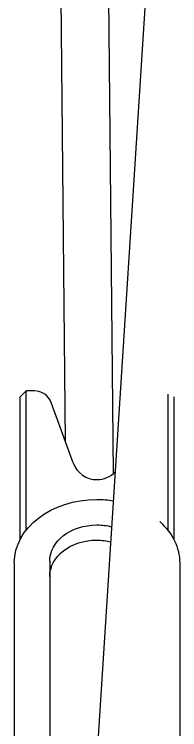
# Model space of a CAD drawing. Extents: x -1201378 to 2367219, y -619313 to 244905.
# Drawn here: x 1560242.8 to 1560286.8, y -80048.5 to -79858.3 of the extents above; entities that cross this region are included whole.
import ezdxf

# ---------------------------------------------------------------- set-up
doc = ezdxf.new("R2010")
doc.units = 0
doc.header["$LTSCALE"] = 1000
for name, color, linetype in [('EWHS5T6M-2', 7, 'CONTINUOUS'), ('S-SB', 21, 'CONTINUOUS'), ('零件1^葫芦小车', 7, 'CONTINUOUS')]:
    doc.layers.add(name, color=color, linetype=linetype)

# ---------------------------------------------------------------- blocks, each defined once
blk = doc.blocks.new('吊车5')
at = {"layer": 'EWHS5T6M-2', "color": 3, "linetype": 'Continuous'}
for p, q in [((1560344.405226933, -79959.98994461836), (1560345.976655505, -79958.41851604675)), ((1560348.222119223, -79958.41851604675), (1560345.976655505, -79958.41851604675)), ((1560345.976655505, -79995.43417774353), (1560345.976655505, -79958.41851604675)), ((1560344.405226934, -79997.8597427239), (1560344.405226933, -79959.98994461836)), ((1560383.690941215, -79959.27216293348), (1560383.690941215, -79995.43417773173)), ((1560385.262369786, -79959.98994461836), (1560385.262369785, -79997.85974282399)), ((1560358.484161081, -79977.54388072788), (1560352.65209872, -79961.52042108528)), ((1560342.833798395, -80004.11478851018), (1560342.833798406, -80072.82356607325)), ((1560352.262369822, -80003.66446435987), (1560352.262369833, -80072.67193280601)), ((1560386.833798389, -80004.11478851036), (1560386.8337984, -80072.82356607342))]:
    blk.add_line(p, q, dxfattribs=at)
for centre, radius, start, end in [((1560348.222119223, -79963.13280176118), 4.714285714086145, 20.00000000032465, 90), ((1560364.83379836, -79975.23280175953), 6.757142855902202, 199.9999999918496, 270), ((1560364.83379836, -79975.23280175953), 6.757142856053651, 269.9999999915125, 316.1970133285238)]:
    blk.add_arc(centre, radius, start, end, dxfattribs=at)
at = {"layer": 'EWHS5T6M-2', "color": 3, "linetype": 'Continuous', "extrusion": (0, 0, -1)}
for centre, major_axis, ratio, start_param, end_param in [((1560364.833798392, -80004.11478851018), (21.9999999974058, -6.931788463743105e-09), 0.7660444431189625, 3.141592653589792, 4.712388979974596), ((1560364.833798392, -80004.11478851018), (21.99999999740501, -6.928299229105766e-09), 0.7660444431189916, 4.712388979974075, 4.913202577522342), ((1560364.833798393, -80003.66446435968), (12.57142856994451, -3.961022001732997e-09), 0.7660444431190536, 3.141592653183708, 4.712388979972419), ((1560364.833798393, -80003.6644643594), (12.57142856994567, -3.959975168478408e-09), 0.7660444431189382, 4.712388979973101, 5.031351379525204), ((1560364.833798392, -80004.11478851018), (21.99999999740501, -6.928299229105766e-09), 0.7660444431189916, 5.573664973002079, 6.283185306772145), ((1560364.833798391, -80007.70484362007), (12.57142856994423, -3.961022001733e-09), 0.7660444431190399, 3.141592653595728, 4.712388979972419), ((1560364.833798391, -80007.70484362007), (12.57142856994567, -3.959277384414332e-09), 0.7660444431189641, 4.712388979974694, 5.010104808563752)]:
    blk.add_ellipse(centre, major_axis=major_axis, ratio=ratio, start_param=start_param, end_param=end_param, dxfattribs=at)
at = {"layer": '零件1^葫芦小车', "color": 3, "linetype": 'Continuous'}
for p, q in [((1560356.432277983, -79971.90637825026), (1560354.71677987, -79798.0800478871)), ((1560367.351680844, -79798.0800478871), (1560369.15130575, -79980.43069647872)), ((1560358.525509142, -80154.75382679205), (1560381.104575346, -79801.8005837401))]:
    blk.add_line(p, q, dxfattribs=at)

msp = doc.modelspace()

# ---------------------------------------------------------------- block references
at = {"layer": 'S-SB'}
msp.add_blockref('吊车5', (-100, 0), dxfattribs=at)

doc.saveas('drawing.dxf')
